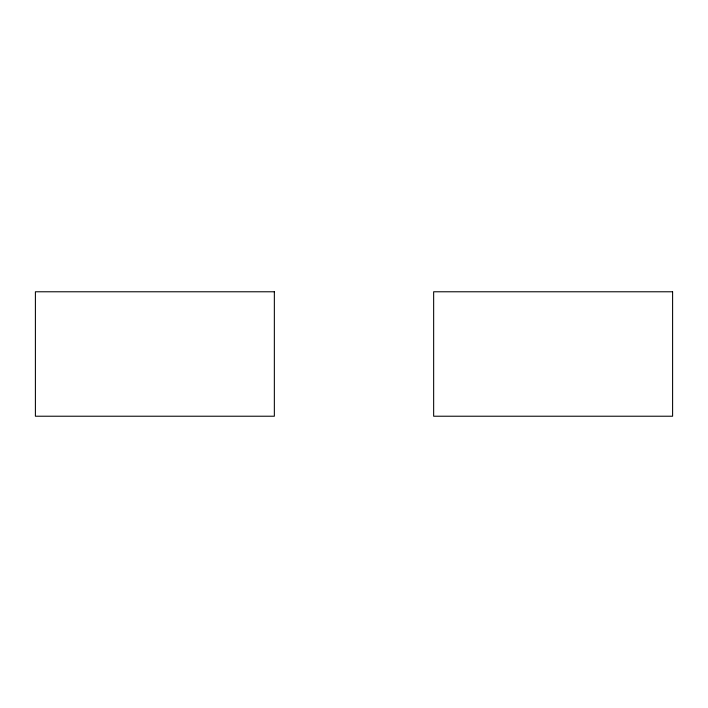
<?xml version="1.0" encoding="UTF-8"?>
<svg xmlns="http://www.w3.org/2000/svg" width="708" height="708" viewBox="0 0 708 708"><rect width="100%" height="100%" fill="white"/><g stroke="black" fill="none" stroke-linecap="round" stroke-linejoin="round"><path stroke-width="1.06" d="M274.35 291.776L35.4 291.776L35.4 416.224L274.35 416.224L274.35 291.776M672.6 291.776L433.65 291.776L433.65 416.224L672.6 416.224L672.6 291.776"/></g></svg>
